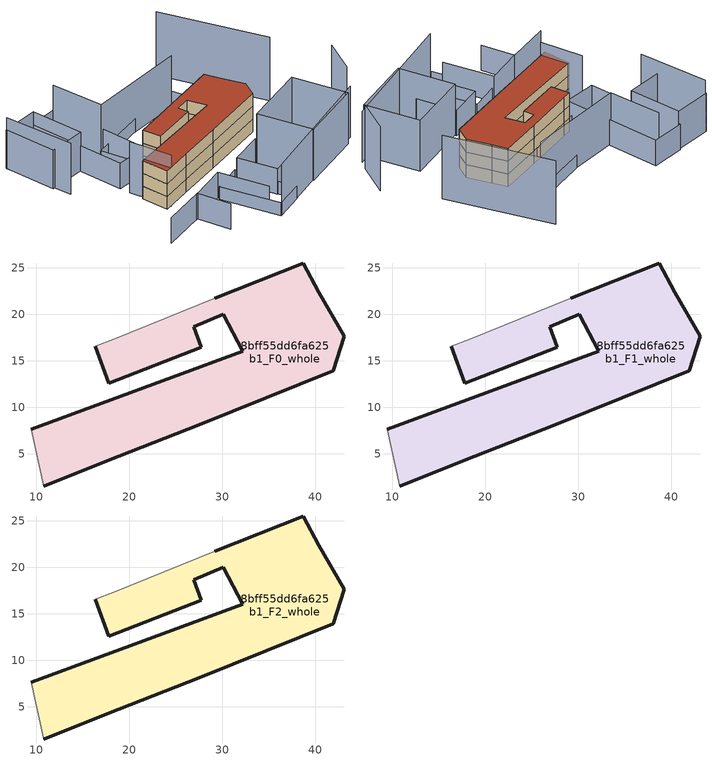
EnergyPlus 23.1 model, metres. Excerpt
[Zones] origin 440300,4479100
8bff55dd6fa625b1_F0_whole
 floor ground (EU_floor_Construction): 40.41,22.38 43.16,17.65 41.97,13.92 27.53,8.14 17.66,4.24 10.79,1.53 9.44,7.64 32.21,16.05 30.11,20.03 26.95,18.69 27.76,16.46 17.82,12.57 16.33,16.57 18.34,17.35 29.23,21.76 38.73,25.53 z0
 wall outside (EU_wall_Construction): 10.79,1.53 17.66,4.24 27.53,8.14 41.97,13.92 43.16,17.65 40.41,22.38 38.73,25.53 29.23,21.76 / 16.33,16.57 17.82,12.57 27.76,16.46 26.95,18.69 30.11,20.03 32.21,16.05 9.44,7.64 z0:3
 wall adiabatic (EU_wall_Construction): 29.23,21.76 18.34,17.35 16.33,16.57 / 9.44,7.64 10.79,1.53 z0:3
8bff55dd6fa625b1_F1_whole
 floor to 8bff55dd6fa625b1_F0_whole (EU_floor_Construction): 40.41,22.38 43.16,17.65 41.97,13.92 27.53,8.14 17.66,4.24 10.79,1.53 9.44,7.64 32.21,16.05 30.11,20.03 26.95,18.69 27.76,16.46 17.82,12.57 16.33,16.57 18.34,17.35 29.23,21.76 38.73,25.53 z3
 wall outside (EU_wall_Construction): 10.79,1.53 17.66,4.24 27.53,8.14 41.97,13.92 43.16,17.65 40.41,22.38 38.73,25.53 29.23,21.76 / 16.33,16.57 17.82,12.57 27.76,16.46 26.95,18.69 30.11,20.03 32.21,16.05 9.44,7.64 z3:6
 wall adiabatic (EU_wall_Construction): 29.23,21.76 18.34,17.35 16.33,16.57 / 9.44,7.64 10.79,1.53 z3:6
8bff55dd6fa625b1_F2_whole
 floor to 8bff55dd6fa625b1_F1_whole (EU_floor_Construction): 40.41,22.38 43.16,17.65 41.97,13.92 27.53,8.14 17.66,4.24 10.79,1.53 9.44,7.64 32.21,16.05 30.11,20.03 26.95,18.69 27.76,16.46 17.82,12.57 16.33,16.57 18.34,17.35 29.23,21.76 38.73,25.53 z6
 wall outside (EU_wall_Construction): 10.79,1.53 17.66,4.24 27.53,8.14 41.97,13.92 43.16,17.65 40.41,22.38 38.73,25.53 29.23,21.76 / 16.33,16.57 17.82,12.57 27.76,16.46 26.95,18.69 30.11,20.03 32.21,16.05 9.44,7.64 z6:9
 wall adiabatic (EU_wall_Construction): 29.23,21.76 18.34,17.35 16.33,16.57 / 9.44,7.64 10.79,1.53 z6:9
 roof outside (EU_roof_Construction): 41.97,13.92 43.16,17.65 40.41,22.38 38.73,25.53 29.23,21.76 18.34,17.35 16.33,16.57 17.82,12.57 27.76,16.46 26.95,18.69 30.11,20.03 32.21,16.05 9.44,7.64 10.79,1.53 17.66,4.24 27.53,8.14 z9
shading: 27.53,-14.11 56.05,0.42 / 8.68,11 12.22,1.97 / -5.03,33.16 -0.92,17.79 / 34.92,31.32 12.74,25.42 / 12.74,25.42 9.64,37.07 / 40.54,-7.75 35.16,3.76 / 35.16,3.76 48.93,10.2 / 48.93,10.2 54.31,-1.31 / 54.31,-1.31 40.54,-7.75 z0:12; 3.69,-8.94 13.38,-4.92 / 13.38,-4.92 16.33,-12.02 / 13.09,-5.12 21.39,-1.22 / 21.39,-1.22 26.32,-11.7 / 31.65,-7.45 27.8,0.8 / 27.8,0.8 35.01,4.18 / 35.01,4.18 38.87,-4.07 / 38.87,-4.07 31.65,-7.45 / 8.14,13.29 3.19,35.67 / 3.19,35.67 10.66,37.32 / 10.66,37.32 15.61,14.94 / 15.61,14.94 8.14,13.29 z0:6; 33.59,-11.18 27.31,-14.21 / 27.31,-14.21 21.32,-1.84 / 21.32,-1.84 27.6,1.2 / 27.6,1.2 33.59,-11.18 / 10.86,23.1 35.24,33.11 / 35.24,33.11 38.34,25.57 / 38.34,25.57 13.96,15.55 / 13.96,15.55 10.86,23.1 z0:3; 57.08,2.78 59.67,10.95 / 51.79,20.96 39.77,42.34 z0:15; -2.3,21.56 -5.09,33.4 / -5.09,33.4 3.26,35.36 / 3.26,35.36 6.05,23.53 / 6.05,23.53 -2.3,21.56 z0:9
[Building]
EU S2 Campaign: North Axis=0; Terrain=City; Solar Distribution=FullExterior
[Site:Location]
Madrid: Latitude=40.5; Longitude=-3.5; Time Zone=1; Elevation=609
[SizingPeriod:WeatherFileDays]
AnnualSizingPeriod: Begin Month=1; Begin Day of Month=1; End Month=12; End Day of Month=31; Day of Week for Start Day=Monday; Use Weather File Daylight Saving Period=No; Use Weather File Rain and Snow Indicators=No
[MATERIAL]
EU_InternalMass_Material: Roughness=MediumRough; Thickness=0.1; Conductivity=1; Density=1800; Specific Heat=900; Thermal Absorptance=0.9; Solar Absorptance=0.7; Visible Absorptance=0.7
[MATERIAL:NOMASS] Roughness=MediumRough; Thermal Absorptance=0.9; Solar Absorptance=0.7; Visible Absorptance=0.7
Name | Thermal Resistance
EU_wall_NoMass | 0.419739
EU_roof_NoMass | 0.352165
EU_floor_NoMass | 0.608284
[CONSTRUCTION]
EU_wall_Construction: EU_wall_NoMass
EU_roof_Construction: EU_roof_NoMass
EU_floor_Construction: EU_floor_NoMass
EU_InternalMass_Construction: EU_InternalMass_Material
[ZONE] Type=1; Multiplier=1; Ceiling Height=autocalculate; Floor Area=autocalculate; Part of Total Floor Area=Yes
Name | Volume
8bff55dd6fa625b1_F0_whole | 961.952
8bff55dd6fa625b1_F1_whole; 8bff55dd6fa625b1_F2_whole | 961.95
[INTERNALMASS] Construction=EU_InternalMass_Construction; Surface Area=320.65
Name | Zone or ZoneList
8bff55dd6fa625b1_F0_whole_EU_InternalMass | 8bff55dd6fa625b1_F0_whole
8bff55dd6fa625b1_F1_whole_EU_InternalMass | 8bff55dd6fa625b1_F1_whole
8bff55dd6fa625b1_F2_whole_EU_InternalMass | 8bff55dd6fa625b1_F2_whole
[OTHEREQUIPMENT] Fuel Type=Electricity; Design Level Calculation Method=Watts/Area; Power per Zone Floor Area=1; Fraction Latent=0; Fraction Radiant=0; Fraction Lost=0; Carbon Dioxide Generation Rate=0; EndUse Subcategory=EU_Step8_InternalGains
Name | Zone or ZoneList or Space or SpaceList | Schedule
EU_Step8_InternalGain_8bff55dd6fa625b1_F0_whole_f000 | 8bff55dd6fa625b1_F0_whole | EU_Step8_GainSchedule_8bff55dd6fa625b1_F0_whole_f000
EU_Step8_InternalGain_8bff55dd6fa625b1_F1_whole_f000 | 8bff55dd6fa625b1_F1_whole | EU_Step8_GainSchedule_8bff55dd6fa625b1_F1_whole_f000
EU_Step8_InternalGain_8bff55dd6fa625b1_F2_whole_f000 | 8bff55dd6fa625b1_F2_whole | EU_Step8_GainSchedule_8bff55dd6fa625b1_F2_whole_f000
[ZONEVENTILATION:DESIGNFLOWRATE] Schedule=EU_AlwaysOn; Design Flow Rate Calculation Method=AirChanges/Hour; Air Changes per Hour=0.703302; Ventilation Type=Natural; Fan Pressure Rise=0; Fan Total Efficiency=1; Constant Term Coefficient=1; Temperature Term Coefficient=0; Velocity Term Coefficient=0; Velocity Squared Term Coefficient=0; Minimum Indoor Temperature=-100; Maximum Indoor Temperature=100; Delta Temperature=-100; Minimum Outdoor Temperature=-100; Maximum Outdoor Temperature=100; Maximum Wind Speed=40
Name | Zone or ZoneList or Space or SpaceList
EU_ConstantAir_8bff55dd6fa625b1_F0_whole | 8bff55dd6fa625b1_F0_whole
EU_ConstantAir_8bff55dd6fa625b1_F1_whole | 8bff55dd6fa625b1_F1_whole
EU_ConstantAir_8bff55dd6fa625b1_F2_whole | 8bff55dd6fa625b1_F2_whole
[HVACTEMPLATE:THERMOSTAT] Constant Heating Setpoint=20; Constant Cooling Setpoint=50
EU_HeatOnly_8bff55dd6fa625b1_F0_whole; EU_HeatOnly_8bff55dd6fa625b1_F1_whole; EU_HeatOnly_8bff55dd6fa625b1_F2_whole
[HVACTEMPLATE:ZONE:IDEALLOADSAIRSYSTEM] System Availability Schedule=EU_AlwaysOn; Maximum Heating Supply Air Temperature=50; Minimum Cooling Supply Air Temperature=13; Maximum Heating Supply Air Humidity Ratio=0.0156; Minimum Cooling Supply Air Humidity Ratio=0.0077; Heating Limit=NoLimit; Cooling Limit=NoLimit; Heating Availability Schedule=EU_AlwaysOn; Cooling Availability Schedule=EU_CoolingOff; Dehumidification Control Type=ConstantSensibleHeatRatio; Cooling Sensible Heat Ratio=0.7; Dehumidification Setpoint=60; Humidification Control Type=None; Humidification Setpoint=30; Outdoor Air Method=None; Outdoor Air Flow Rate per Person=0.00944; Outdoor Air Flow Rate per Zone Floor Area=0; Outdoor Air Flow Rate per Zone=0; Demand Controlled Ventilation Type=None; Outdoor Air Economizer Type=NoEconomizer; Heat Recovery Type=None; Sensible Heat Recovery Effectiveness=0.7; Latent Heat Recovery Effectiveness=0.65
Name | Template Thermostat
8bff55dd6fa625b1_F0_whole | EU_HeatOnly_8bff55dd6fa625b1_F0_whole
8bff55dd6fa625b1_F1_whole | EU_HeatOnly_8bff55dd6fa625b1_F1_whole
8bff55dd6fa625b1_F2_whole | EU_HeatOnly_8bff55dd6fa625b1_F2_whole
[SIZING:ZONE] Zone Cooling Design Supply Air Temperature Input Method=SupplyAirTemperature; Zone Cooling Design Supply Air Temperature=13; Zone Heating Design Supply Air Temperature Input Method=SupplyAirTemperature; Zone Heating Design Supply Air Temperature=50; Zone Cooling Design Supply Air Humidity Ratio=0.008; Zone Heating Design Supply Air Humidity Ratio=0.008; Cooling Design Air Flow Method=DesignDay; Cooling Design Air Flow Rate=0; Cooling Minimum Air Flow per Zone Floor Area=0.000762; Cooling Minimum Air Flow=0; Cooling Minimum Air Flow Fraction=0.2; Heating Design Air Flow Method=DesignDay; Heating Design Air Flow Rate=0; Heating Maximum Air Flow per Zone Floor Area=0.002032; Heating Maximum Air Flow=0.141576; Heating Maximum Air Flow Fraction=0.3; Account for Dedicated Outdoor Air System=No; Dedicated Outdoor Air System Control Strategy=NeutralSupplyAir; Dedicated Outdoor Air Low Setpoint Temperature for Design=autosize; Dedicated Outdoor Air High Setpoint Temperature for Design=autosize; Zone Load Sizing Method=Sensible Load Only No Latent Load; Zone Latent Cooling Design Supply Air Humidity Ratio Input Method=HumidityRatioDifference; Zone Cooling Design Supply Air Humidity Ratio Difference=0.005; Zone Latent Heating Design Supply Air Humidity Ratio Input Method=HumidityRatioDifference; Zone Humidification Design Supply Air Humidity Ratio Difference=0.005
8bff55dd6fa625b1_F0_whole; 8bff55dd6fa625b1_F1_whole; 8bff55dd6fa625b1_F2_whole
[SCHEDULE:CONSTANT]
Name | Hourly Value
EU_AlwaysOn | 1
EU_CoolingOff | 0
[SCHEDULE:FILE] Column Number=1; Rows to Skip at Top=0; Number of Hours of Data=8760; Column Separator=Comma; Interpolate to Timestep=No; Minutes per Item=60; Adjust Schedule for Daylight Savings=Yes
Name | File
EU_Step8_GainSchedule_8bff55dd6fa625b1_F0_whole_f000 | ../../schedules/8bff55dd6fa625b1/8bff55dd6fa625b1_F0_whole_f000_gain.csv
EU_Step8_GainSchedule_8bff55dd6fa625b1_F1_whole_f000 | ../../schedules/8bff55dd6fa625b1/8bff55dd6fa625b1_F1_whole_f000_gain.csv
EU_Step8_GainSchedule_8bff55dd6fa625b1_F2_whole_f000 | ../../schedules/8bff55dd6fa625b1/8bff55dd6fa625b1_F2_whole_f000_gain.csv
